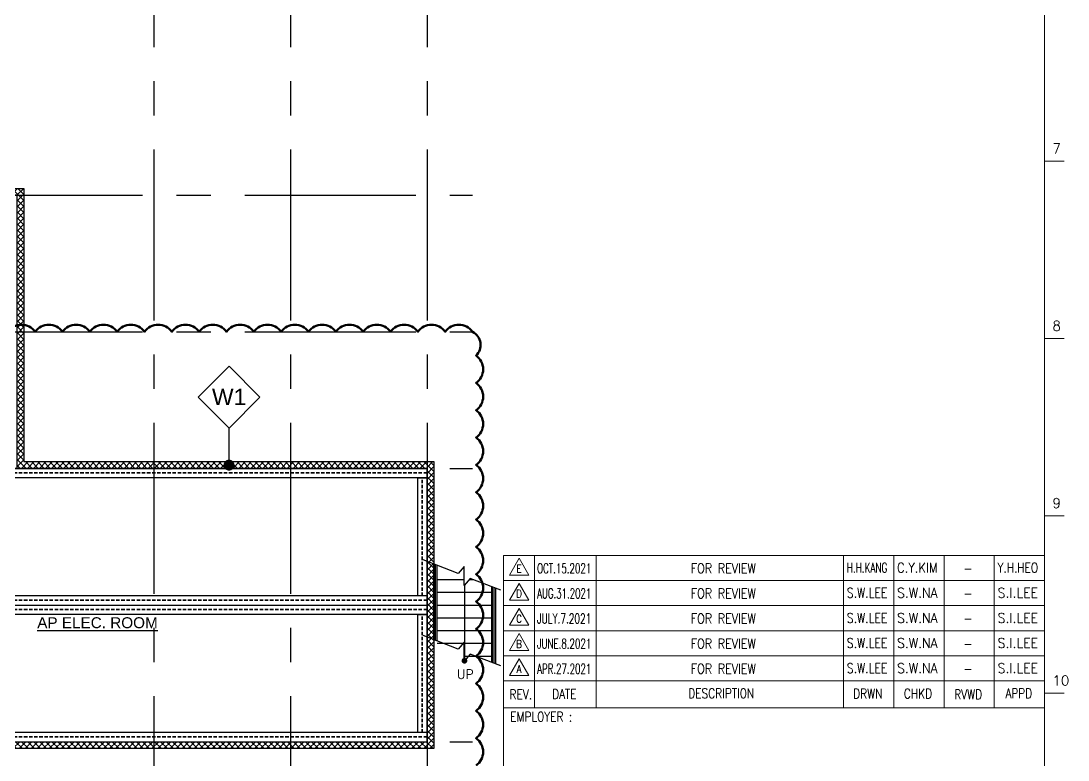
# Model space of a CAD drawing. Header units: millimetres. Extents: x -300 to 383236, y -195106 to -144646.
# Drawn here: x 125229 to 148215, y -186104 to -169876 of the extents above; entities that cross this region are included whole.
import ezdxf
from ezdxf.enums import TextEntityAlignment as Align

# ---------------------------------------------------------------- set-up
doc = ezdxf.new("R2010")
doc.units = ezdxf.units.MM
doc.header["$LTSCALE"] = 60
doc.linetypes.add('CENTER', pattern=[2, 1.25, -0.25, 0.25, -0.25])
doc.linetypes.add('HIDDEN', pattern=[0.375, 0.25, -0.125])
for name, color, linetype in [('1', 7, 'Continuous'), ('1CEN', 20, 'CENTER'), ('1ST FL_SIDE-WALL', 8, 'Continuous'), ('AA-XXXX-SYMB', 7, 'Continuous'), ('AA-XXXX-TEXT', 3, 'Continuous'), ('C_TEXT_01', 2, 'Continuous'), ('INI', 11, 'Continuous')]:
    doc.layers.add(name, color=color, linetype=linetype)
doc.layers.add('C_REV', color=4, linetype='Continuous', lineweight=50)
doc.layers.add('TAN-TIT', color=30, linetype='Continuous', lineweight=0)
doc.styles.add('ARCHILAB_ROMANS', font='romans.shx', dxfattribs={"bigfont": 'ghs.shx'})
doc.styles.add('Arial', font='arial.ttf')
doc.styles.add('COM', font='COMPLEX', dxfattribs={"height": 5})
doc.styles.add('KIM3', font='ROMAND.shx', dxfattribs={"width": 1.25, "height": 3})
doc.styles.add('RD20', font='ROMAND.SHX', dxfattribs={"width": 0.8, "height": 2})
doc.styles.add('RD6', font='ROMAND.shx', dxfattribs={"width": 0.83, "height": 6})
doc.styles.add('RomanS', font='romans.shx', dxfattribs={"bigfont": 'whgtxt.shx'})
doc.styles.add('돋움', font='')
doc.styles.get('돋움').set_extended_font_data('Dotum')
doc.dimstyles.new('일반도면_0060', dxfattribs={"dimtxt": 240, "dimasz": 240, "dimexe": 60, "dimexo": 300, "dimgap": 75, "dimtad": 1, "dimdec": 0, "dimzin": 0, "dimdsep": 46, "dimtxsty": '돋움', "dimcen": -300, "dimclrd": 7, "dimclre": 7, "dimclrt": 2, "dimadec": 8, "dimazin": 0, "dimtfac": 1, "dimtdec": 0, "dimtix": 1, "dimtmove": 2, "dimatfit": 3, "dimfxl": 1, "dimtolj": 1, "dimtzin": 0, "dimarcsym": 0})

# ---------------------------------------------------------------- blocks, each defined once
blk = doc.blocks.new('A$C064809F0')
at = {"layer": 'AA-XXXX-TEXT'}
for p, q in [((475, 566), (1041, 1131)), ((1041, 1131), (1607, 566)), ((1041, 0), (475, 566)), ((1607, 566), (1041, 0))]:
    blk.add_line(p, q, dxfattribs=at)
at = {"layer": 'INI'}
blk.add_line((1041, 0), (475, 566), dxfattribs=at)
at = {"layer": 'AA-XXXX-TEXT', "style": 'ARCHILAB_ROMANS'}
blk.add_attdef('WALLTYPE', text='', height=300, dxfattribs=at).set_placement((1043, 560), align=Align.MIDDLE_CENTER)
blk = doc.blocks.new('15M')
at = {"linetype": 'HIDDEN', "ltscale": 5}
for p, q in [((-110087, -152171), (-95087, -152171)), ((-110087, -152179), (-95087, -152179)), ((-109989, -152276), (-109989, -154870)), ((-109982, -152276), (-109982, -154870)), ((-95192, -152276), (-95192, -154870)), ((-95185, -152276), (-95185, -154870)), ((-110087, -154968), (-95087, -154968)), ((-110087, -154976), (-95087, -154976))]:
    blk.add_line(p, q, dxfattribs=at)
for points in [[(-110087, -152276), (-95087, -152276), (-95087, -152073), (-110087, -152073)], [(-109884, -154870), (-110087, -154870), (-110087, -152276), (-109884, -152276)], [(-95290, -154870), (-95087, -154870), (-95087, -152276), (-95290, -152276)], [(-110087, -154870), (-95087, -154870), (-95087, -155073), (-110087, -155073)]]:
    blk.add_lwpolyline(points, close=True)
blk = doc.blocks.new('A$C8e619059')
at = {"layer": 'TAN-TIT'}
blk.add_line((-18.38, 55.84), (-18.38, 0), dxfattribs=at)
blk = doc.blocks.new('BORDER')
at = {"layer": 'TAN-TIT'}
for p, q in [((232823, 3520), (232823, 164680)), ((232823, 73830), (234266, 73830)), ((232823, 60851), (234266, 60851)), ((232823, 47872), (234266, 47872)), ((232823, 44987), (193237, 44987)), ((193237, 44987), (193237, 3520)), ((194369, 44772), (193663, 43548)), ((195076, 43548), (194369, 44772)), ((195499, 44987), (195499, 33818)), ((200023, 44987), (200023, 33818)), ((221796, 44987), (221796, 33818)), ((225472, 44987), (225472, 33818)), ((229148, 44987), (229148, 33818)), ((232823, 43149), (193237, 43149)), ((193663, 43548), (195076, 43548)), ((194369, 42934), (193663, 41710)), ((195076, 41710), (194369, 42934)), ((193663, 41710), (195076, 41710)), ((232823, 41311), (193237, 41311)), ((194369, 41097), (193663, 39872)), ((195076, 39872), (194369, 41097)), ((193663, 39872), (195076, 39872)), ((232823, 39473), (193237, 39473)), ((194369, 39259), (193663, 38034)), ((195076, 38034), (194369, 39259)), ((232823, 37635), (193237, 37635)), ((193663, 38034), (195076, 38034)), ((194369, 37421), (193663, 36196)), ((195076, 36196), (194369, 37421)), ((193663, 36196), (195076, 36196)), ((232823, 35797), (193237, 35797)), ((232823, 34894), (234266, 34894)), ((193237, 33818), (232823, 33818))]:
    blk.add_line(p, q, dxfattribs=at)
at = {"xscale": 200, "yscale": 200, "zscale": 200}
blk.add_blockref('A$C8e619059', (221796, 33818), dxfattribs=at)
at = {"layer": 'TAN-TIT', "style": 'COM'}
for s, p in [('7', (233400, 74406)), ('8', (233400, 61428)), ('9', (233400, 48449)), ('10', (233400, 35471))]:
    blk.add_text(s, height=721, dxfattribs=at).set_placement(p)
at = {"layer": 'TAN-TIT', "style": 'RD6', "width": 0.8}
for s, p in [('REV.', (194497, 34456)), ('DATE', (197685, 34484)), ('DESCRIPTION', (209171, 34534)), ('DRWN', (219887, 34516)), ('CHKD', (223563, 34516)), ('RVWD', (227241, 34457)), ('APPD', (230941, 34535))]:
    blk.add_text(s, height=706.9, dxfattribs=at).set_placement(p, align=Align.CENTER)
blk.add_text('EMPLOYER :', height=706.9, dxfattribs=at).set_placement((193724, 32823))

msp = doc.modelspace()

# ---------------------------------------------------------------- hatches: boundary and pattern name
at = {"layer": '1ST FL_SIDE-WALL'}
h = msp.add_hatch(dxfattribs=at)
h.set_pattern_fill('ANSI37', color=252, scale=750, angle=-90)
h.set_pattern_definition([(315, (0, 0), (66.29126, 66.29126), []), (45, (0, 0), (-66.29126, 66.29126), [])])
h.paths.add_polyline_path([(119294.9, -158552.1), (82994.9, -158552.1), (82994.9, -158702.1), (82994.9, -179852.1), (118994.9, -179852.1), (118994.9, -185852.1), (134294.9, -185852.1), (134294.9, -179552.1), (125294.9, -179552.1), (125294.9, -173552.1), (119294.9, -173552.1)])
h.paths.add_polyline_path([(119144.9, -158702.1), (119144.9, -173702.1), (125144.9, -173702.1), (125144.9, -179702.1), (134144.9, -179702.1), (134144.9, -185702.1), (119144.9, -185702.1), (119144.9, -179702.1), (83144.9, -179702.1), (83144.9, -158702.1)], flags=16)

# ---------------------------------------------------------------- linework, layer by layer
for p, q in [((134144.9, -179702.1), (113144.9, -179702.1)), ((134144.9, -179702.1), (134144.9, -185702.1)), ((134321.6, -181813.7), (134321.6, -183474.8)), ((134357.4, -181827.7), (134357.4, -183488.8)), ((134364.9, -182140.7), (134956.8, -182140.7)), ((134964.9, -182263.9), (134964.9, -183925.1)), ((135070.5, -182140.7), (135156.3, -182140.7)), ((134364.9, -182420.7), (135564.9, -182420.7)), ((135572.4, -182303.7), (135572.4, -183964.8)), ((135608.2, -182317.7), (135608.2, -183978.8)), ((134364.9, -182700.7), (135564.9, -182700.7)), ((134364.9, -182980.7), (135564.9, -182980.7)), ((134364.9, -183260.7), (135564.9, -183260.7)), ((134364.9, -183540.7), (135564.9, -183540.7)), ((134956.8, -183820.7), (135564.9, -183820.7))]:
    msp.add_line(p, q)
for points in [[(135760.5, -182377.4), (135092, -182115.5), (134956.8, -182273.4), (134956.8, -181852.5), (134823.9, -182010.4), (134060.5, -181711.4)], [(134284.9, -181799.3), (134284.9, -183460.4)], [(134364.9, -183491.8), (134364.9, -181830.6)], [(135564.9, -183961.9), (135564.9, -182300.8)], [(135644.9, -182332.1), (135644.9, -183993.2)], [(135760.5, -184038.5), (135092, -183776.6), (134956.8, -183934.6), (134956.8, -183513.7), (134823.9, -183671.6), (134060.5, -183372.5)]]:
    msp.add_lwpolyline(points)
msp.add_lwpolyline([(134964.9, -182263.9, 0, 100, 0), (134964.9, -182563.9, 0, 0, 0), (134964.9, -182422.7, 0, 0, 0)], format="xyseb")
at = {"const_width": 62.5}
msp.add_lwpolyline([(134996.2, -183925.1, 1), (134933.7, -183925.1, 1)], format="xyb", close=True, dxfattribs=at)
at = {"layer": '1CEN', "color": 1, "ltscale": 50}
for p, q in [((128144.9, -154702.1), (128144.9, -192702.1)), ((131144.9, -154702.1), (131144.9, -192702.1)), ((134144.9, -154702.1), (134144.9, -192702.1)), ((82144.9, -173702.1), (135144.9, -173702.1)), ((82144.9, -176702.1), (135144.9, -176702.1)), ((82144.9, -179702.1), (135144.9, -179702.1)), ((82144.9, -182702.1), (135144.9, -182702.1)), ((82144.9, -185702.1), (135144.9, -185702.1))]:
    msp.add_line(p, q, dxfattribs=at)
at = {"layer": '1ST FL_SIDE-WALL', "color": 3}
msp.add_lwpolyline([(82994.9, -158702.1), (82994.9, -158552.1), (119294.9, -158552.1), (119294.9, -173552.1), (125294.9, -173552.1), (125294.9, -179552.1), (134294.9, -179552.1), (134294.9, -185852.1), (118994.9, -185852.1), (118994.9, -179852.1), (82994.9, -179852.1), (82994.9, -158552.1)], dxfattribs=at)
msp.add_lwpolyline([(83144.9, -158702.1), (83144.9, -179702.1), (119144.9, -179702.1), (119144.9, -185702.1), (134144.9, -185702.1), (134144.9, -179702.1), (125144.9, -179702.1), (125144.9, -173702.1), (119144.9, -173702.1), (119144.9, -158702.1), (83144.9, -158702.1)], close=True, dxfattribs=at)
at = {"layer": 'C_REV'}
msp.add_lwpolyline([(124941.9, -176702.1, -0.5205671), (125541.9, -176702.1, -0.5205671), (126141.9, -176702.1, -0.5205671), (126741.9, -176702.1, -0.5205671), (127341.9, -176702.1, -0.5205671), (127941.9, -176702.1, -0.5205671), (128541.9, -176702.1, -0.5205671), (129141.9, -176702.1, -0.5205671), (129741.9, -176702.1, -0.5205671), (130341.9, -176702.1, -0.5205671), (130941.9, -176702.1, -0.5205671), (131541.9, -176702.1, -0.5205671), (132141.9, -176702.1, -0.5205671), (132741.9, -176702.1, -0.5205671), (133341.9, -176702.1, -0.5205671), (133941.9, -176702.1, -0.5205671), (134541.9, -176702.1, -0.5205671), (135141.9, -176702.1, -0.5205671), (135218.8, -177225.2, -0.5205671), (135218.8, -177825.2, -0.5205671), (135218.8, -178425.2, -0.5205671), (135218.8, -179025.2, -0.5205671), (135218.8, -179625.2, -0.5205671), (135218.8, -180225.2, -0.5205671), (135218.8, -180825.2, -0.5205671), (135218.8, -181425.2, -0.5205671), (135218.8, -182025.2, -0.5205671), (135218.8, -182625.2, -0.5205671), (135218.8, -183225.2, -0.5205671), (135218.8, -183825.2, -0.5205671), (135218.8, -184425.2, -0.5205671), (135218.8, -185025.2, -0.5205671), (135218.8, -185625.2, -0.5205671), (135218.8, -186225.2, -0.5205671)], format="xyb", dxfattribs=at)

# ---------------------------------------------------------------- block references
at = {"rotation": 180}
for p in [(24057.8, -334775.5), (24057.8, -337775.5)]:
    msp.add_blockref('15M', p, dxfattribs=at)
at = {"layer": '1', "xscale": 0.3, "yscale": 0.3, "zscale": 0.3}
msp.add_blockref('BORDER', (77851.8, -195106.1), dxfattribs=at)
at = {"layer": 'AA-XXXX-SYMB'}
ref = msp.add_blockref('A$C064809F0', (128547.9, -177457.8), dxfattribs=dict(at, xscale=-1.2, yscale=1.2, zscale=1.2, rotation=180))
ref.add_attrib('WALLTYPE', 'W1', dxfattribs={"layer": 'AA-XXXX-TEXT', "height": 360, "style": 'Arial'}).set_placement((129799.3, -178131.2), align=Align.MIDDLE_CENTER)

# ---------------------------------------------------------------- texts
at = {"width": 0.83}
for s, height, style, p in [('E', 169.7, 'RD20', (136163.6, -181984.3)), ('FOR REVIEW', 216.31, 'KIM3', (140647.5, -182003)), ('-', 216.3, 'KIM3', (146020, -182003)), ('D', 169.7, 'RD20', (136163.6, -182535.7)), ('FOR REVIEW', 216.31, 'KIM3', (140647.5, -182554.4)), ('-', 216.3, 'KIM3', (146020, -182554.4)), ('C', 169.7, 'RD20', (136163.6, -183087.1)), ('FOR REVIEW', 216.31, 'KIM3', (140647.5, -183105.7)), ('-', 216.3, 'KIM3', (146020, -183105.7)), ('B', 169.7, 'RD20', (136163.6, -183638.5)), ('FOR REVIEW', 216.31, 'KIM3', (140647.5, -183657.1)), ('-', 216.3, 'KIM3', (146020, -183657.1)), ('A', 169.7, 'RD20', (136163.6, -184189.9)), ('FOR REVIEW', 216.31, 'KIM3', (140647.5, -184208.5)), ('-', 216.3, 'KIM3', (146020, -184208.5))]:
    msp.add_text(s, height=height, dxfattribs=dict(at, style=style)).set_placement(p, align=Align.CENTER)
at = {"style": 'KIM3'}
for s, width, p, p2 in [('OCT.15.2021', 0.598176, (136559.5, -182002.6), (137748.6, -182002.6)), ('H.H.KANG', 0.587257, (143359.2, -181989.8), (144248.4, -181989.8)), ('C.Y.KIM', 0.770775, (144462, -181989.8), (145351.2, -181989.8)), ('Y.H.HEO', 0.701844, (146667.5, -181989.8), (147556.7, -181989.8)), ('AUG.31.2021', 0.58902, (136559.5, -182554), (137748.6, -182554)), ('S.W.LEE', 0.71939, (143359.2, -182541.2), (144248.4, -182541.2)), ('S.W.NA', 0.799323, (144462, -182541.2), (145351.2, -182541.2)), ('S.I.LEE', 0.838125, (146667.5, -182541.2), (147556.7, -182541.2)), ('JULY.7.2021', 0.614085, (136559.5, -183105.3), (137748.6, -183105.3)), ('S.W.LEE', 0.71939, (143359.2, -183092.6), (144248.4, -183092.6)), ('S.W.NA', 0.799323, (144462, -183092.6), (145351.2, -183092.6)), ('S.I.LEE', 0.838125, (146667.5, -183092.6), (147556.7, -183092.6)), ('S.W.LEE', 0.71939, (143359.2, -183643.9), (144248.4, -183643.9)), ('S.W.NA', 0.799323, (144462, -183643.9), (145351.2, -183643.9)), ('S.I.LEE', 0.838125, (146667.5, -183643.9), (147556.7, -183643.9)), ('JUNE.8.2021', 0.598176, (136559.5, -183656.7), (137748.6, -183656.7)), ('APR.27.2021', 0.598176, (136559.5, -184208.1), (137748.6, -184208.1)), ('S.W.LEE', 0.71939, (143359.2, -184195.3), (144248.4, -184195.3)), ('S.W.NA', 0.799323, (144462, -184195.3), (145351.2, -184195.3)), ('S.I.LEE', 0.838125, (146667.5, -184195.3), (147556.7, -184195.3))]:
    msp.add_text(s, height=216.31, dxfattribs=dict(at, width=width)).set_placement(p, p2, align=Align.FIT)
at = {"style": 'RomanS'}
msp.add_text('UP', height=200, dxfattribs=at).set_placement((134983.6, -184319.2), align=Align.CENTER)
at = {"layer": 'C_TEXT_01', "style": 'Arial'}
msp.add_text('%%UAP ELEC. ROOM', height=240, dxfattribs=at).set_placement((126909.1, -183088.7), align=Align.MIDDLE)

# ---------------------------------------------------------------- leaders
at = {"layer": 'AA-XXXX-SYMB', "color": 3}
msp.add_leader([(129796.9, -179629), (129796.9, -178815.4)], dimstyle='일반도면_0060', override={"dimexo": 0, "dimldrblk": 'Dot'}, dxfattribs=at)

doc.saveas('drawing.dxf')
